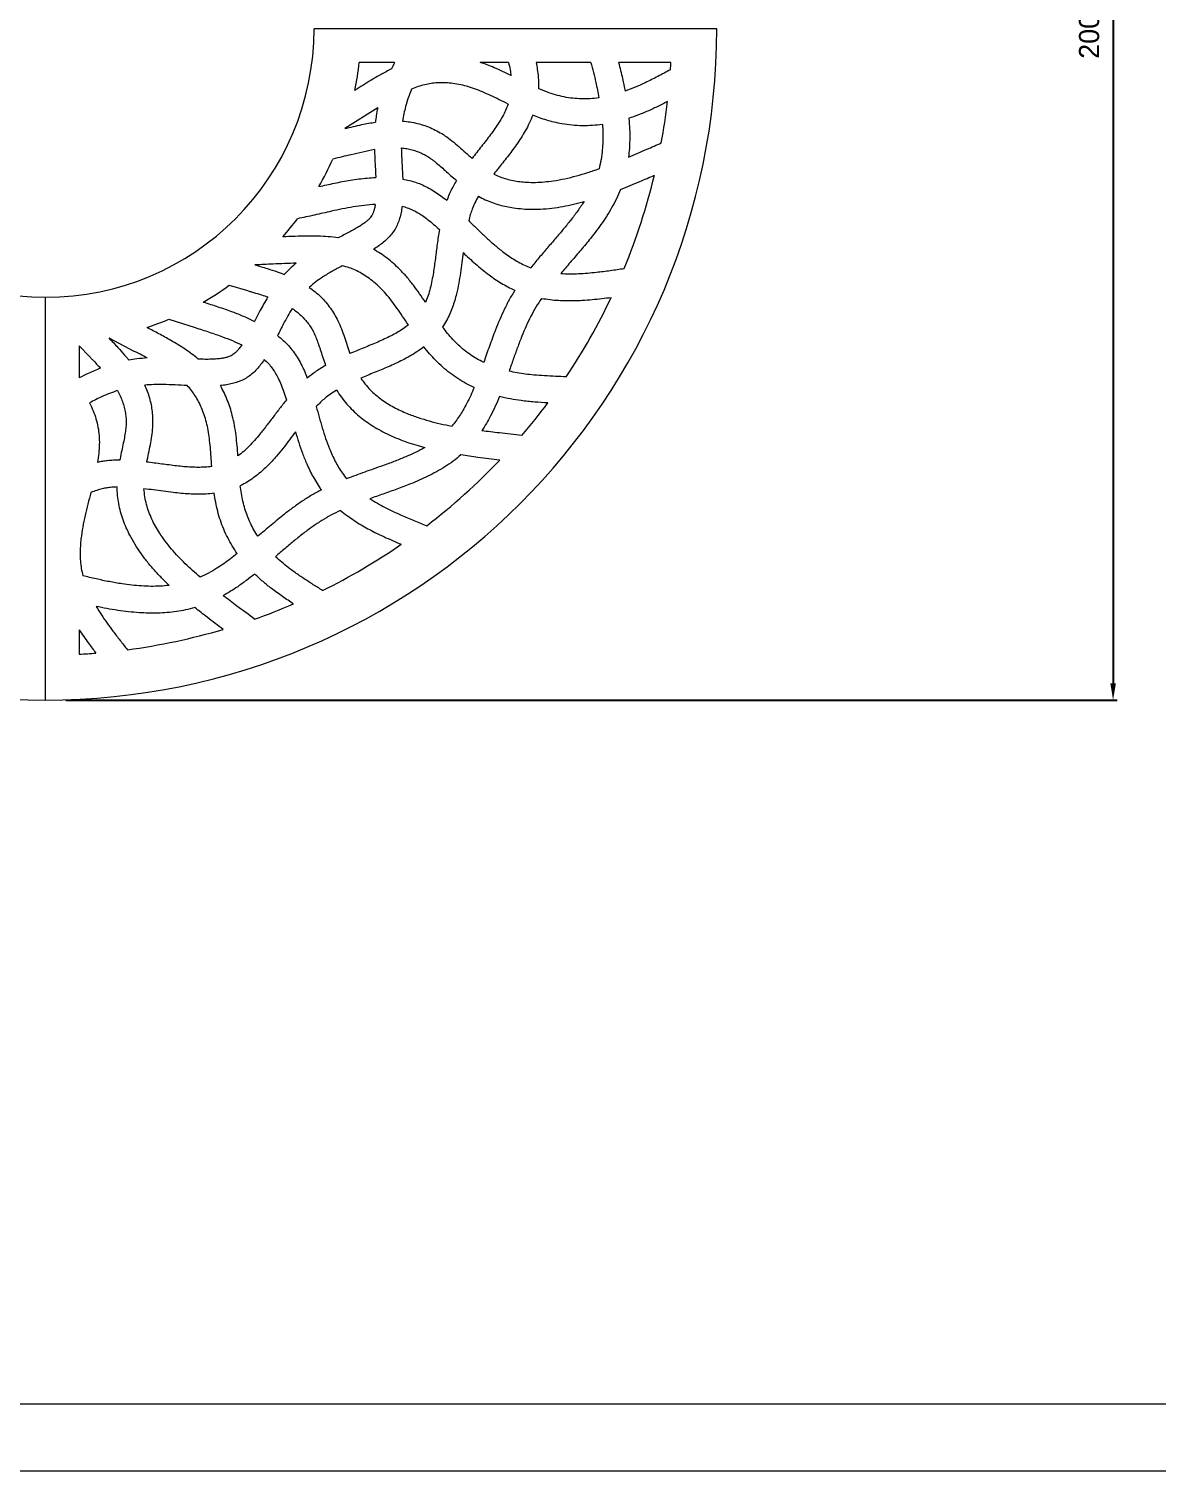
# Model space of a CAD drawing. Header units: millimetres. Extents: x -1806 to 4134, y -1942 to 2258.
# Drawn here: x 77 to 1759, y -1942 to 207 of the extents above; entities that cross this region are included whole.
import ezdxf

# ---------------------------------------------------------------- set-up
doc = ezdxf.new("R2010")
doc.units = ezdxf.units.MM
doc.header["$PDSIZE"] = -1
doc.layers.add('tabelka', color=155, linetype='Continuous')
doc.layers.add('WYMIAR', color=96, linetype='Continuous')
doc.dimstyles.new('1-1', dxfattribs={"dimtxt": 30, "dimasz": 25, "dimexe": 6.25, "dimexo": 30, "dimgap": 20.625, "dimtad": 1, "dimdec": 1, "dimtxsty": 'Standard', "dimcen": 0, "dimclrd": 2, "dimclre": 2, "dimclrt": 2, "dimadec": 0, "dimazin": 0, "dimtfac": 1, "dimtdec": 1, "dimtmove": 0, "dimatfit": 3, "dimfxl": 0, "dimarcsym": 0})

# ---------------------------------------------------------------- blocks, each defined once
blk = doc.blocks.new('*D4')
at = {"layer": 'Defpoints', "color": 0}
for p in [(102.4, 1206.7), (102.4, -793.3), (1693, -793.3)]:
    blk.add_point(p, dxfattribs=at)
at = {"layer": 'WYMIAR', "color": 2, "lineweight": -2}
for p, q in [((132.4, 1206.7), (1699.3, 1206.7)), ((1693, 1181.7), (1693, -768.3)), ((132.4, -793.3), (1699.3, -793.3))]:
    blk.add_line(p, q, dxfattribs=at)
at = {"layer": 'WYMIAR', "color": 2}
for points in [[(1688.9, 1181.7), (1697.2, 1181.7), (1693, 1206.7)], [(1688.9, -768.3), (1697.2, -768.3), (1693, -793.3)]]:
    blk.add_solid(points, dxfattribs=at)
at = {"layer": 'WYMIAR', "color": 2, "insert": (1657.4, 206.7), "char_height": 30, "attachment_point": 5, "rotation": 90}
blk.add_mtext('2000', dxfattribs=at)

msp = doc.modelspace()

# ---------------------------------------------------------------- linework, layer by layer
at = {"color": 7, "linetype": 'Continuous', "lineweight": 15}
for p, q in [((1102.44, 206.71), (502.44, 206.71)), ((622.52, 156.67), (569.77, 156.71)), ((792.14, 156.71), (750.07, 156.71)), ((914.91, 156.71), (833.21, 156.71)), ((1034.1, 156.71), (956.23, 156.71)), ((597.25, 89.11), (548.33, 58.09)), ((102.44, -793.29), (102.44, -193.29)), ((376.09, -175.41), (403.05, -183.33)), ((285.99, -225.97), (325.37, -238.46)), ((196.68, -253.75), (235.03, -273.82)), ((152.44, -265.31), (167.76, -281.38)), ((152.44, -265.31), (152.44, -313.39)), ((152.44, -688.63), (152.44, -724.95))]:
    msp.add_line(p, q, dxfattribs=at)
for radius, start, end in [(1000, 180, 270), (400, 180, 270), (1000, 270, 0), (400, 270, 0), (470, 348.75, 353.8933), (933, 356.25, 356.92801), (933, 349.50033, 353.32279), (470, 330, 335.60816), (933, 337.5, 346.48097), (470, 318.75, 322.98683), (470, 300, 305.60816), (933, 326.25, 334.60729), (470, 288.75, 292.98683), (933, 319.50033, 323.32279), (933, 307.5, 316.48097), (933, 296.25, 304.60729), (933, 289.50033, 293.32279), (933, 277.5, 286.48097), (933, 273.07199, 274.60729)]:
    msp.add_arc((102.44, 206.71), radius, start, end, dxfattribs=at)
for points, knots in [([(622.52, 156.67), (621.58, 154.87), (619.89, 151.64), (618.28, 148.38), (617.57, 146.93)], [0, 0, 0, 0, 0.5584791, 1, 1, 1, 1]), ([(796, 137.05), (791.81, 139.09), (783.43, 143.17), (771.58, 148.51), (760.48, 153.09), (753.54, 155.5), (750.07, 156.71)], [0, 0, 0, 0, 0.2795789, 0.5594771, 0.7795665, 1, 1, 1, 1]), ([(792.14, 156.71), (793.04, 153.03), (794.63, 146.53), (795.59, 139.91), (796, 137.05)], [0, 0, 0, 0, 0.5667805, 1, 1, 1, 1]), ([(833.21, 156.71), (833.89, 153.22), (835.26, 146.16), (836.42, 136.12), (836.96, 126.59), (836.8, 120.69), (836.72, 117.7)], [0, 0, 0, 0, 0.271376, 0.5489284, 0.7719548, 1, 1, 1, 1]), ([(914.91, 156.71), (916.2, 151.73), (918.77, 141.84), (922.98, 124.27), (925.46, 111.58), (926.97, 103.88)], [0, 0, 0, 0, 0.2844938, 0.5658071, 1, 1, 1, 1]), ([(956.23, 156.71), (958.21, 148.72), (961.74, 134.47), (964.59, 120.06), (965.84, 113.72)], [0, 0, 0, 0, 0.5601778, 1, 1, 1, 1]), ([(617.57, 146.93), (612.43, 144.26), (602.08, 138.88), (584.07, 128.14), (571.26, 120.01), (563.41, 115.01)], [0, 0, 0, 0, 0.2763145, 0.5561044, 1, 1, 1, 1]), ([(1033.44, 145.69), (1027.23, 142.37), (1014.82, 135.76), (997.38, 126.99), (981.1, 119.52), (970.91, 115.65), (965.84, 113.72)], [0, 0, 0, 0, 0.2823245, 0.5632713, 0.7824109, 1, 1, 1, 1]), ([(647.81, 116.83), (646.11, 112.58), (642.71, 104.08), (638.96, 91.83), (636.12, 80.25), (634.94, 73.03), (634.35, 69.4)], [0, 0, 0, 0, 0.2773573, 0.5559042, 0.776628, 1, 1, 1, 1]), ([(791.68, 94.58), (787.24, 96.78), (778.56, 101.07), (765.81, 107.25), (753.52, 112.77), (741.6, 117.47), (729.84, 121.22), (718.18, 124.01), (706.94, 125.79), (696.28, 126.6), (686.35, 126.51), (676.73, 125.52), (667.22, 123.54), (657.53, 120.68), (651.11, 118.14), (647.81, 116.83)], [0, 0, 0, 0, 0.09827703, 0.19200949, 0.28103747, 0.36536121, 0.4460912, 0.52557512, 0.60305811, 0.67160162, 0.73723844, 0.79983263, 0.86314202, 0.92962769, 1, 1, 1, 1]), ([(926.97, 103.88), (922.65, 103.39), (913.98, 102.39), (900.89, 102.22), (887.88, 103.06), (874.88, 105.1), (861.99, 108.34), (849.2, 112.57), (840.89, 115.99), (836.72, 117.7)], [0, 0, 0, 0, 0.1411528, 0.282698, 0.4237223, 0.563467, 0.7087501, 0.8540261, 1, 1, 1, 1]), ([(597.25, 89.11), (596.48, 85.17), (595.07, 78.08), (594.21, 70.91), (593.83, 67.72)], [0, 0, 0, 0, 0.5561014, 1, 1, 1, 1]), ([(791.68, 94.58), (790.46, 91.45), (788.01, 85.13), (783.27, 75.99), (777.89, 66.94), (771.89, 57.97), (763.28, 46.08), (751.74, 31.41), (742.47, 19.62), (737.78, 13.66)], [0, 0, 0, 0, 0.1030037, 0.2082175, 0.3159935, 0.4264007, 0.5392932, 0.7670377, 1, 1, 1, 1]), ([(1029.11, 98.22), (1024.05, 95.67), (1013.8, 90.49), (999.09, 83.8), (984.97, 78), (976.04, 74.94), (971.53, 73.4)], [0, 0, 0, 0, 0.2709458, 0.5488409, 0.772141, 1, 1, 1, 1]), ([(548.33, 58.09), (552.56, 59.12), (561.02, 61.19), (572.84, 63.88), (583.76, 66.11), (590.48, 67.18), (593.83, 67.72)], [0, 0, 0, 0, 0.2811027, 0.561565, 0.7811685, 1, 1, 1, 1]), ([(634.35, 69.4), (638.1, 68.99), (645.59, 68.16), (656.67, 65.81), (667.51, 62.64), (678, 58.55), (688.01, 53.55), (698.01, 47.28), (707.99, 39.8), (718.04, 31.29), (727.86, 22.44), (734.47, 16.58), (737.78, 13.66)], [0, 0, 0, 0, 0.09394822, 0.18813022, 0.28216769, 0.37575288, 0.46868339, 0.56105695, 0.67002931, 0.77959967, 0.88970569, 1, 1, 1, 1]), ([(828.17, 77.96), (826.53, 73.97), (823.28, 66.09), (817.35, 54.96), (810.99, 44.44), (804.28, 34.48), (795.24, 22.02), (783.8, 7.45), (774.76, -4.02), (770.34, -9.63)], [0, 0, 0, 0, 0.12289171, 0.24229728, 0.35874338, 0.47261528, 0.58418028, 0.79685384, 1, 1, 1, 1]), ([(932.13, 64.22), (927.15, 63.64), (917.17, 62.5), (902.04, 62.18), (886.84, 62.95), (872.83, 64.82), (860.22, 67.48), (849.11, 70.51), (838.45, 73.99), (831.57, 76.65), (828.17, 77.96)], [0, 0, 0, 0, 0.1416049, 0.2840552, 0.4273611, 0.5715381, 0.6830477, 0.7915292, 0.8971367, 1, 1, 1, 1]), ([(971.53, 73.4), (971.93, 68.03), (972.75, 57.28), (972.88, 42.24), (972.35, 28.33), (971.45, 19.86), (970.99, 15.62)], [0, 0, 0, 0, 0.2791474, 0.5586204, 0.7788584, 1, 1, 1, 1]), ([(932.13, 64.22), (932.38, 59.95), (932.86, 51.5), (932.8, 38.89), (932.01, 25.79), (930.33, 12.21), (928.14, 2.93), (927.05, -1.68)], [0, 0, 0, 0, 0.1930306, 0.3827103, 0.5693192, 0.7859242, 1, 1, 1, 1]), ([(592.49, 26.97), (580.88, 24.44), (560.15, 19.93), (539.55, 14.85), (530.49, 12.61)], [0, 0, 0, 0, 0.56, 1, 1, 1, 1]), ([(592.49, 26.97), (592.62, 22.88), (592.87, 14.83), (593.44, 3.8), (593.96, -6.03), (594.23, -11.91), (594.37, -14.79)], [0, 0, 0, 0, 0.2937803, 0.5777174, 0.7928948, 1, 1, 1, 1]), ([(632.45, 29.4), (632.58, 25.04), (632.83, 16.32), (633.66, 0.85), (634.18, -10.27), (634.49, -17.04)], [0, 0, 0, 0, 0.2813587, 0.5628487, 1, 1, 1, 1]), ([(632.45, 29.4), (635.18, 29.06), (640.63, 28.38), (648.59, 26.55), (656.23, 24.16), (663.39, 21.19), (670.22, 17.57), (676.82, 13.19), (683.58, 8.02), (690.61, 2.09), (698.11, -4.57), (706.14, -11.83), (711.8, -16.74), (714.73, -19.28)], [0, 0, 0, 0, 0.0845753, 0.1684736, 0.2505971, 0.3299612, 0.4062117, 0.4876234, 0.5730605, 0.6672406, 0.7699988, 0.8810118, 1, 1, 1, 1]), ([(970.99, 15.62), (980.13, 19.51), (996.44, 26.45), (1012.68, 33.56), (1019.82, 36.69)], [0, 0, 0, 0, 0.5602126, 1, 1, 1, 1]), ([(509.47, -28.29), (517.3, -26.57), (532.96, -23.12), (552.85, -19.31), (569.11, -16.91), (581.7, -15.49), (590.14, -15.02), (594.37, -14.79)], [0, 0, 0, 0, 0.2794296, 0.5588544, 0.7054082, 0.8523434, 1, 1, 1, 1]), ([(634.49, -17.04), (637.9, -17.7), (644.67, -19.01), (654.58, -21.96), (664.14, -25.75), (673.5, -30.43), (682.65, -35.91), (691.63, -42.1), (697.35, -46.63), (700.23, -48.91)], [0, 0, 0, 0, 0.14052321, 0.27998986, 0.41874299, 0.55757645, 0.70382445, 0.85127702, 1, 1, 1, 1]), ([(714.73, -19.28), (713.17, -21.94), (710.05, -27.27), (704.99, -37.06), (702.03, -44.42), (700.23, -48.91)], [0, 0, 0, 0, 0.2805687, 0.5604806, 1, 1, 1, 1]), ([(770.34, -9.63), (773.38, -11.05), (779.47, -13.91), (789.11, -17.04), (798.98, -19.4), (809.03, -20.99), (820.19, -21.98), (832.42, -22.18), (845.64, -21.43), (860.26, -19.66), (876.21, -16.69), (893.39, -12.47), (910.36, -7.48), (921.49, -3.61), (927.05, -1.68)], [0, 0, 0, 0, 0.0624773, 0.1252056, 0.188218, 0.2513938, 0.3144884, 0.3967421, 0.4788237, 0.5609039, 0.6708526, 0.7806378, 0.8903029, 1, 1, 1, 1]), ([(959.03, -32.42), (963.86, -30.51), (973.45, -26.71), (990.3, -19.69), (1002.29, -14.53), (1009.59, -11.4)], [0, 0, 0, 0, 0.2846054, 0.5649505, 1, 1, 1, 1]), ([(747.35, -42.69), (745.57, -45.9), (742.09, -52.17), (738.15, -61.4), (735.11, -70.24), (733.59, -75.89), (732.81, -78.78)], [0, 0, 0, 0, 0.282054, 0.5504589, 0.76963, 1, 1, 1, 1]), ([(747.35, -42.69), (750.75, -44.48), (757.48, -48.04), (768.01, -52.24), (778.6, -55.63), (789.18, -58.2), (800.73, -60.26), (813.21, -61.62), (826.57, -62.18), (841.08, -61.88), (856.67, -60.54), (873.18, -58.03), (889.17, -54.76), (899.57, -52.05), (904.71, -50.71)], [0, 0, 0, 0, 0.0711881, 0.1413967, 0.2100913, 0.2773883, 0.3433659, 0.4278407, 0.5103648, 0.5912671, 0.6972181, 0.8005516, 0.9012906, 1, 1, 1, 1]), ([(959.03, -32.42), (957.05, -37.16), (953.13, -46.54), (946.01, -59.92), (938.3, -72.67), (930.04, -84.84), (921.41, -96.53), (910.84, -109.93), (898.31, -124.9), (884.01, -141.43), (874.67, -152.43), (870.05, -157.87)], [0, 0, 0, 0, 0.0995724, 0.197367, 0.2936738, 0.3887288, 0.4827107, 0.5757169, 0.7199318, 0.8615395, 1, 1, 1, 1]), ([(593.57, -54.87), (588.07, -55.3), (577.09, -56.16), (560.76, -58.59), (544.53, -61.58), (525.3, -65.66), (503.11, -70.85), (486.19, -74.44), (477.74, -76.23)], [0, 0, 0, 0, 0.1402052, 0.2800987, 0.4199954, 0.560002, 0.7801235, 1, 1, 1, 1]), ([(593.57, -54.87), (593.24, -56.84), (592.66, -60.46), (591.34, -65.28), (589.88, -69.06), (588.2, -72.15), (586, -75.03), (582.95, -78.15), (578.96, -81.51), (574.06, -85.04), (568.37, -88.67), (561.84, -92.46), (554.58, -96.38), (546.68, -100.45), (541.22, -103.21), (538.4, -104.63)], [0, 0, 0, 0, 0.0768261, 0.1405319, 0.1916093, 0.2322619, 0.2750554, 0.3302526, 0.3994565, 0.4751635, 0.5619474, 0.6588478, 0.7648308, 0.8788477, 1, 1, 1, 1]), ([(633.55, -57.64), (633.11, -60.74), (632.25, -66.82), (630.07, -75.64), (627.12, -83.97), (623.24, -91.75), (618.34, -98.84), (612.53, -105.29), (605.96, -111.19), (598.71, -116.7), (593.52, -120.03), (590.88, -121.72)], [0, 0, 0, 0, 0.1166689, 0.2294395, 0.3389296, 0.4463014, 0.5533318, 0.660043, 0.7696577, 0.8828964, 1, 1, 1, 1]), ([(633.55, -57.64), (636.17, -58.33), (641.33, -59.68), (648.88, -62.77), (656.36, -66.7), (664.17, -71.66), (672.29, -77.67), (680.73, -84.64), (686.29, -89.71), (689.15, -92.31)], [0, 0, 0, 0, 0.1227677, 0.2411782, 0.3679352, 0.5048599, 0.6594724, 0.8248986, 1, 1, 1, 1]), ([(904.71, -50.71), (901.6, -55.37), (895.3, -64.81), (884.81, -78.44), (873.73, -92.01), (861.98, -105.78), (849.83, -119.87), (837.44, -134.36), (829.44, -144.3), (825.44, -149.28)], [0, 0, 0, 0, 0.1329593, 0.268816, 0.4073709, 0.5482243, 0.6976885, 0.8484772, 1, 1, 1, 1]), ([(732.81, -78.78), (736.74, -82.66), (744.57, -90.37), (756.37, -101.81), (768.43, -112.85), (779.43, -122.04), (789.28, -129.46), (797.82, -135.31), (806.69, -140.65), (815.85, -145.45), (822.25, -148), (825.44, -149.28)], [0, 0, 0, 0, 0.1411952, 0.2811008, 0.4202713, 0.5594611, 0.6474193, 0.7357224, 0.8240281, 0.9121271, 1, 1, 1, 1]), ([(538.4, -104.63), (533.41, -104), (523.37, -102.76), (508.1, -102.05), (491.72, -101.93), (474.27, -102.39), (461.97, -102.92), (455.81, -103.19)], [0, 0, 0, 0, 0.1822667, 0.366892, 0.553751, 0.7762084, 1, 1, 1, 1]), ([(689.15, -92.31), (688.02, -99.54), (685.79, -113.91), (683.22, -135.34), (680.75, -153.45), (678.18, -168.17), (675.64, -179.57), (672.6, -190.49), (669.86, -197.39), (668.51, -200.79)], [0, 0, 0, 0, 0.1982148, 0.3940839, 0.5846599, 0.6933812, 0.7989244, 0.9010964, 1, 1, 1, 1]), ([(668.51, -200.79), (665.59, -196.46), (659.74, -187.8), (650.53, -175.1), (640.69, -162.84), (630.73, -152.12), (620.89, -142.88), (611.36, -135.05), (601.41, -127.88), (594.38, -123.77), (590.88, -121.72)], [0, 0, 0, 0, 0.1399455, 0.2800599, 0.4203459, 0.5610801, 0.6717054, 0.7819283, 0.891432, 1, 1, 1, 1]), ([(724.59, -126.68), (723.96, -131.64), (722.7, -141.67), (720.65, -156.89), (718.13, -172.41), (715.24, -186.15), (712.03, -198.04), (708.75, -208.06), (704.74, -218.08), (699.92, -228.07), (695.94, -234.41), (693.92, -237.62)], [0, 0, 0, 0, 0.1289636, 0.2612158, 0.3964364, 0.534738, 0.6235865, 0.7141849, 0.8068966, 0.9020771, 1, 1, 1, 1]), ([(724.59, -126.68), (727.55, -129.49), (733.53, -135.17), (742.87, -143.56), (752.73, -151.87), (762.44, -159.4), (771.97, -166.15), (781.27, -172.11), (791.13, -177.78), (798.07, -181.06), (801.59, -182.72)], [0, 0, 0, 0, 0.1277976, 0.2588434, 0.3934058, 0.5317779, 0.6439434, 0.7593746, 0.8780359, 1, 1, 1, 1]), ([(475.84, -142.41), (464.35, -142.87), (443.83, -143.7), (423.31, -144.56), (414.28, -144.94)], [0, 0, 0, 0, 0.5599999, 1, 1, 1, 1]), ([(414.28, -144.94), (420.51, -146.75), (431.62, -149.97), (442.58, -153.63), (447.4, -155.24)], [0, 0, 0, 0, 0.5609758, 1, 1, 1, 1]), ([(475.84, -142.41), (472.38, -145.34), (466.15, -150.61), (460.54, -156.53), (458.05, -159.17)], [0, 0, 0, 0, 0.5552572, 1, 1, 1, 1]), ([(544.46, -146.42), (539.54, -149.01), (529.72, -154.16), (516.51, -162.12), (504.84, -170.17), (498.33, -175.81), (495.09, -178.62)], [0, 0, 0, 0, 0.28184322, 0.56305028, 0.7823286, 1, 1, 1, 1]), ([(642.9, -234.45), (640.05, -230.17), (634.48, -221.82), (626.22, -209.68), (618.01, -198.44), (609.66, -188.16), (600.91, -178.87), (591.89, -170.67), (582.7, -163.58), (573.5, -157.65), (564.17, -152.82), (554.52, -149.02), (547.86, -147.3), (544.46, -146.42)], [0, 0, 0, 0, 0.1137516, 0.2219897, 0.3245267, 0.4214125, 0.5147315, 0.6064723, 0.6904839, 0.7712167, 0.8480553, 0.9224577, 1, 1, 1, 1]), ([(870.05, -157.87), (874.48, -158.04), (883.33, -158.39), (896.62, -158.01), (909.87, -157.14), (925.6, -155.59), (943.78, -153.29), (957.54, -151.32), (964.42, -150.34)], [0, 0, 0, 0, 0.1402842, 0.2803042, 0.4202867, 0.5602827, 0.7801749, 1, 1, 1, 1]), ([(447.4, -155.24), (449.4, -155.94), (452.97, -157.2), (456.49, -158.57), (458.05, -159.17)], [0, 0, 0, 0, 0.560477, 1, 1, 1, 1]), ([(403.05, -183.33), (404.73, -183.82), (407.71, -184.69), (410.68, -185.57), (411.98, -185.96)], [0, 0, 0, 0, 0.5640203, 1, 1, 1, 1]), ([(411.98, -185.96), (416.09, -187.18), (423.28, -189.33), (430.39, -191.71), (433.43, -192.73)], [0, 0, 0, 0, 0.5718537, 1, 1, 1, 1]), ([(433.43, -192.73), (431.38, -196.23), (427.34, -203.1), (422.2, -212.75), (417.75, -221.37), (415.14, -226.55), (413.85, -229.09)], [0, 0, 0, 0, 0.2948743, 0.5786843, 0.7933524, 1, 1, 1, 1]), ([(495.09, -178.62), (498.15, -180.76), (504.24, -185.03), (512.52, -192.5), (520.08, -200.62), (526.85, -209.36), (532.86, -218.63), (538.41, -228.93), (543.3, -240.26), (547.7, -252.5), (551.7, -264.87), (554.44, -273.09), (555.81, -277.2)], [0, 0, 0, 0, 0.0944906, 0.1882968, 0.2817317, 0.3749858, 0.4681426, 0.5611944, 0.6707409, 0.7804883, 0.8903706, 1, 1, 1, 1]), ([(801.59, -182.72), (798.76, -187.39), (793.1, -196.74), (785.69, -211.41), (778.91, -226.42), (771.54, -244.6), (763.73, -265.91), (758.03, -282.12), (755.19, -290.19)], [0, 0, 0, 0, 0.1395703, 0.2795083, 0.4198857, 0.5605402, 0.7812744, 1, 1, 1, 1]), ([(841.5, -194.81), (845.71, -195.47), (854.02, -196.78), (866.43, -197.81), (878.56, -198.28), (890.43, -198.23), (903.2, -197.72), (916.81, -196.69), (931.2, -195.18), (940.64, -193.98), (945.3, -193.38)], [0, 0, 0, 0, 0.1226851, 0.2419986, 0.3582537, 0.4720713, 0.5835443, 0.7260642, 0.8646818, 1, 1, 1, 1]), ([(337.44, -200.32), (344.7, -202.62), (359.23, -207.22), (379.29, -214.15), (397.58, -221.31), (408.42, -226.5), (413.85, -229.09)], [0, 0, 0, 0, 0.279569, 0.5591214, 0.7790723, 1, 1, 1, 1]), ([(469.88, -209.83), (467.65, -213.52), (463.18, -220.9), (455.94, -234.46), (450.97, -244.32), (447.94, -250.34)], [0, 0, 0, 0, 0.2806418, 0.5617532, 1, 1, 1, 1]), ([(469.88, -209.83), (472.17, -211.44), (476.75, -214.68), (483.06, -220.17), (488.82, -226.05), (493.89, -232.22), (498.29, -238.73), (502.02, -245.72), (505.39, -253.41), (508.59, -261.94), (511.79, -271.39), (515.11, -281.69), (517.52, -288.79), (518.76, -292.47)], [0, 0, 0, 0, 0.0855035, 0.1708106, 0.2547165, 0.3361336, 0.4141661, 0.493708, 0.5773247, 0.6699226, 0.7714489, 0.8815814, 1, 1, 1, 1]), ([(841.5, -194.81), (838.6, -199.18), (832.84, -207.86), (825.21, -221.66), (818.3, -236.14), (811.75, -251.7), (805.44, -268.24), (799.22, -285.62), (795.07, -297.38), (792.98, -303.32)], [0, 0, 0, 0, 0.1320228, 0.2618231, 0.3961936, 0.5355784, 0.6864372, 0.8415027, 1, 1, 1, 1]), ([(642.9, -234.45), (640.28, -236.44), (634.97, -240.47), (626.3, -245.79), (617.12, -250.78), (607.46, -255.46), (594.05, -261.45), (576.72, -268.5), (562.84, -274.28), (555.81, -277.2)], [0, 0, 0, 0, 0.10126633, 0.20550077, 0.3128658, 0.42327934, 0.5364804, 0.76540984, 1, 1, 1, 1]), ([(196.68, -253.75), (201.17, -258.43), (209.17, -266.77), (216.84, -275.43), (220.21, -279.23)], [0, 0, 0, 0, 0.5609753, 1, 1, 1, 1]), ([(329.89, -285.45), (326.73, -282.87), (320.38, -277.67), (310.26, -270.55), (299.76, -263.78), (286.81, -256.11), (271.37, -247.65), (259.48, -241.46), (253.52, -238.35)], [0, 0, 0, 0, 0.1361328, 0.2736237, 0.4125733, 0.5529052, 0.7756634, 1, 1, 1, 1]), ([(325.37, -238.46), (332.33, -240.66), (345.94, -244.97), (364.43, -251.33), (380.61, -257.6), (389.99, -262.02), (394.6, -264.19)], [0, 0, 0, 0, 0.2962508, 0.5794168, 0.7931127, 1, 1, 1, 1]), ([(447.94, -250.34), (450.79, -252.67), (456.46, -257.32), (464.22, -265.08), (471.22, -273.46), (477.48, -282.61), (483.06, -292.43), (488.08, -302.85), (490.93, -310.03), (492.37, -313.64)], [0, 0, 0, 0, 0.1408735, 0.2805961, 0.4194043, 0.5580844, 0.7041095, 0.8513814, 1, 1, 1, 1]), ([(755.19, -290.19), (751.76, -288.44), (744.91, -284.93), (735.16, -278.76), (725.93, -271.96), (717.21, -264.35), (709, -256.01), (701.18, -247.05), (696.35, -240.77), (693.92, -237.62)], [0, 0, 0, 0, 0.1416933, 0.2831483, 0.4237112, 0.5630245, 0.7083431, 0.8538394, 1, 1, 1, 1]), ([(220.21, -279.23), (221.42, -280.63), (223.56, -283.14), (225.65, -285.7), (226.56, -286.83)], [0, 0, 0, 0, 0.5604194, 1, 1, 1, 1]), ([(253.76, -283.67), (250.31, -281.84), (244.08, -278.53), (237.82, -275.28), (235.03, -273.82)], [0, 0, 0, 0, 0.5539663, 1, 1, 1, 1]), ([(394.6, -264.19), (393.38, -265.95), (391.14, -269.2), (387.69, -273.36), (384.6, -276.47), (381.79, -278.71), (378.86, -280.41), (375.36, -281.87), (370.7, -283.24), (364.74, -284.4), (357.45, -285.23), (349.08, -285.66), (339.77, -285.74), (333.27, -285.55), (329.89, -285.45)], [0, 0, 0, 0, 0.0887729, 0.16328552, 0.22336114, 0.27028187, 0.31190224, 0.3630975, 0.42695996, 0.51278184, 0.6144515, 0.73065368, 0.85973276, 1, 1, 1, 1]), ([(666.12, -267.08), (662.7, -269.61), (655.94, -274.6), (645.26, -281.05), (634.52, -286.82), (623.74, -292.01), (609.66, -298.28), (592.39, -305.32), (578.79, -310.96), (572.13, -313.72)], [0, 0, 0, 0, 0.1212457, 0.2393988, 0.3550561, 0.4686351, 0.5803541, 0.7944123, 1, 1, 1, 1]), ([(740.98, -327.72), (736.83, -325.7), (728.51, -321.63), (716.56, -314.44), (705.08, -306.44), (694.15, -297.5), (683.99, -287.79), (674.61, -277.62), (668.92, -270.56), (666.12, -267.08)], [0, 0, 0, 0, 0.1423469, 0.2854726, 0.4294097, 0.5735703, 0.7204154, 0.8624648, 1, 1, 1, 1]), ([(184.15, -298.84), (181.08, -300.06), (174.97, -302.5), (164.36, -307.28), (156.95, -311.08), (152.44, -313.39)], [0, 0, 0, 0, 0.2841702, 0.5650133, 1, 1, 1, 1]), ([(167.76, -281.38), (168.96, -282.64), (171.11, -284.89), (173.25, -287.14), (174.18, -288.12)], [0, 0, 0, 0, 0.5640188, 1, 1, 1, 1]), ([(174.18, -288.12), (176.08, -290.13), (179.44, -293.68), (182.73, -297.28), (184.15, -298.84)], [0, 0, 0, 0, 0.5673217, 1, 1, 1, 1]), ([(253.76, -283.67), (248.65, -284.03), (239.54, -284.68), (230.53, -286.17), (226.56, -286.83)], [0, 0, 0, 0, 0.55995974, 1, 1, 1, 1]), ([(428.18, -285.92), (426.43, -288.48), (422.98, -293.5), (417.23, -300.43), (411.03, -306.62), (404.27, -311.94), (396.93, -316.23), (389.06, -319.54), (380.74, -322.01), (371.98, -323.8), (365.97, -324.48), (362.92, -324.82)], [0, 0, 0, 0, 0.11728462, 0.23068521, 0.34069793, 0.44838456, 0.55546197, 0.66192242, 0.7710259, 0.88359339, 1, 1, 1, 1]), ([(428.18, -285.92), (430.32, -287.92), (434.47, -291.78), (439.91, -298.43), (444.75, -305.8), (449.29, -314.3), (453.56, -323.96), (457.58, -334.73), (459.97, -342.27), (461.2, -346.16)], [0, 0, 0, 0, 0.1258549, 0.2441293, 0.3692933, 0.5050117, 0.658974, 0.8243861, 1, 1, 1, 1]), ([(519.58, -294.79), (516.91, -296.37), (511.57, -299.51), (502.35, -305.62), (496.15, -310.6), (492.37, -313.64)], [0, 0, 0, 0, 0.2808255, 0.5608421, 1, 1, 1, 1]), ([(518.76, -292.47), (518.91, -292.9), (519.18, -293.68), (519.46, -294.45), (519.58, -294.79)], [0, 0, 0, 0, 0.558351, 1, 1, 1, 1]), ([(572.13, -313.72), (574.3, -316.78), (578.59, -322.86), (586.06, -331.1), (594.1, -338.62), (602.72, -345.41), (611.81, -351.55), (621.31, -357.06), (631.15, -362.01), (643.18, -367.28), (657.47, -372.55), (674.02, -377.56), (690.76, -381.78), (702.03, -384.05), (707.67, -385.19)], [0, 0, 0, 0, 0.0714448, 0.1418073, 0.2115886, 0.2811628, 0.3507787, 0.4205707, 0.4905709, 0.5607229, 0.6709194, 0.7807042, 0.8903197, 1, 1, 1, 1]), ([(878.2, -311.64), (872.81, -311.46), (862.05, -311.09), (845.94, -310.32), (831.08, -309.23), (817.48, -307.73), (805.13, -305.92), (797.02, -304.19), (792.98, -303.32)], [0, 0, 0, 0, 0.1886612, 0.3767666, 0.5638602, 0.7099778, 0.8553071, 1, 1, 1, 1]), ([(209.5, -332.28), (205.5, -333.65), (197.5, -336.39), (186.67, -341.05), (176.85, -345.73), (170.98, -348.86), (168.04, -350.42)], [0, 0, 0, 0, 0.280014, 0.5596065, 0.7795425, 1, 1, 1, 1]), ([(209.5, -332.28), (210.91, -334.92), (213.74, -340.21), (217.08, -348.55), (219.7, -357.03), (221.49, -365.52), (222.44, -373.89), (222.46, -382.25), (221.66, -390.95), (220.2, -400.35), (218.18, -410.66), (215.77, -421.88), (214.21, -429.69), (213.4, -433.75)], [0, 0, 0, 0, 0.08590666, 0.17193936, 0.2572261, 0.34044326, 0.42043823, 0.49852135, 0.57988263, 0.67080408, 0.77136253, 0.88121925, 1, 1, 1, 1]), ([(313.37, -324.76), (307.43, -324.44), (295.54, -323.81), (279.01, -323.2), (263.86, -323.14), (254.69, -323.73), (250.14, -324.02)], [0, 0, 0, 0, 0.2819395, 0.5643429, 0.7839954, 1, 1, 1, 1]), ([(253.19, -438.68), (254.07, -434.4), (255.82, -425.84), (258.56, -413.02), (260.86, -400.11), (262.32, -387.08), (262.51, -374.89), (261.72, -363.67), (260.17, -353.45), (257.75, -343.39), (254.51, -333.49), (251.6, -327.19), (250.14, -324.02)], [0, 0, 0, 0, 0.1116408, 0.2235289, 0.33527, 0.4468181, 0.5585031, 0.6463647, 0.7343172, 0.8224452, 0.9109177, 1, 1, 1, 1]), ([(349.89, -445.31), (349.58, -440.46), (348.97, -430.98), (347.96, -417.12), (346.6, -403.96), (344.75, -391.51), (342.18, -379.65), (338.9, -368.54), (334.99, -358.17), (330.53, -348.65), (325.48, -339.92), (319.85, -331.89), (315.53, -327.14), (313.37, -324.76)], [0, 0, 0, 0, 0.113136, 0.221108, 0.3237401, 0.4210375, 0.5142259, 0.6060088, 0.6905267, 0.7722573, 0.8505594, 0.9251174, 1, 1, 1, 1]), ([(388.95, -429.64), (388.6, -424.57), (387.89, -414.42), (386.34, -399.23), (384.09, -384.1), (381.05, -370.19), (377.39, -357.57), (373.32, -346.26), (368.59, -335.27), (364.8, -328.3), (362.92, -324.82)], [0, 0, 0, 0, 0.1398637, 0.2798992, 0.4200873, 0.5607006, 0.6713033, 0.7815847, 0.8912266, 1, 1, 1, 1]), ([(536.1, -331.47), (532.98, -333.43), (526.87, -337.24), (518.92, -343.43), (511.92, -349.7), (507.81, -353.9), (505.7, -356.05)], [0, 0, 0, 0, 0.281441, 0.5503757, 0.7699669, 1, 1, 1, 1]), ([(536.1, -331.47), (538.38, -335.1), (542.95, -342.35), (551.08, -352.37), (559.97, -361.72), (569.59, -370.34), (579.81, -378.24), (590.52, -385.42), (602.02, -392.13), (614.27, -398.32), (627.24, -403.97), (640.48, -408.93), (653.91, -413.33), (662.99, -415.84), (667.53, -417.09)], [0, 0, 0, 0, 0.0798326, 0.1598098, 0.2399928, 0.3202993, 0.4005348, 0.4806127, 0.5606283, 0.6486112, 0.7365154, 0.8243389, 0.9121624, 1, 1, 1, 1]), ([(740.98, -327.72), (739.28, -331.69), (735.91, -339.56), (730.34, -350.99), (724.75, -361.17), (719.16, -370.1), (713.7, -377.91), (709.67, -382.77), (707.67, -385.19)], [0, 0, 0, 0, 0.1942908, 0.3848762, 0.571761, 0.7161878, 0.8587876, 1, 1, 1, 1]), ([(778.76, -341.03), (776.7, -345.91), (772.55, -355.71), (766.01, -369.11), (759.34, -381.34), (754.73, -388.56), (752.41, -392.19)], [0, 0, 0, 0, 0.2754297, 0.5540302, 0.7756031, 1, 1, 1, 1]), ([(850.72, -350.58), (844.2, -350.21), (830.96, -349.45), (812.38, -347.47), (794.87, -344.78), (784.17, -342.29), (778.76, -341.03)], [0, 0, 0, 0, 0.2695632, 0.5470607, 0.7708325, 1, 1, 1, 1]), ([(168.04, -350.42), (169.85, -354.33), (173.47, -362.11), (177.67, -374.22), (180.72, -386.57), (182.36, -399.35), (182.66, -412.44), (181.85, -425.82), (180.56, -434.69), (179.91, -439.15)], [0, 0, 0, 0, 0.1416636, 0.2821292, 0.4212862, 0.5596582, 0.7050413, 0.8517402, 1, 1, 1, 1]), ([(461.2, -346.16), (457.77, -350.45), (450.92, -359.01), (441.1, -372.07), (431.41, -384.9), (422.39, -396.42), (413.91, -406.47), (405.96, -415.02), (397.77, -422.88), (391.86, -427.41), (388.95, -429.64)], [0, 0, 0, 0, 0.1490028, 0.2968794, 0.4424567, 0.5845563, 0.6931034, 0.7985447, 0.9007725, 1, 1, 1, 1]), ([(505.7, -356.05), (507.17, -361.39), (510.1, -372.01), (514.63, -387.85), (519.58, -403.49), (524.55, -416.97), (529.41, -428.35), (533.92, -437.7), (538.97, -446.77), (544.57, -455.51), (548.87, -460.91), (551.01, -463.6)], [0, 0, 0, 0, 0.1411689, 0.2810564, 0.4202236, 0.5594372, 0.6474248, 0.7357415, 0.8240437, 0.9121322, 1, 1, 1, 1]), ([(474.77, -393.85), (471.78, -397.82), (465.72, -405.86), (456.38, -417.96), (446.46, -430.07), (437.05, -440.45), (428.28, -449.06), (420.37, -456.04), (411.81, -462.62), (402.57, -468.76), (395.9, -472.19), (392.53, -473.92)], [0, 0, 0, 0, 0.128564, 0.2604353, 0.3953831, 0.5336487, 0.6225563, 0.7133417, 0.8063299, 0.9017942, 1, 1, 1, 1]), ([(474.77, -393.85), (476.32, -399.05), (479.48, -409.63), (484.98, -425.57), (490.56, -439.49), (496.02, -451.33), (501.08, -461.07), (506.76, -470.83), (511.11, -477.09), (513.32, -480.26)], [0, 0, 0, 0, 0.17117253, 0.34825036, 0.53189265, 0.64407336, 0.75948777, 0.87810587, 1, 1, 1, 1]), ([(811.9, -399.22), (800.79, -397.98), (780.94, -395.76), (761.12, -393.28), (752.41, -392.19)], [0, 0, 0, 0, 0.5599958, 1, 1, 1, 1]), ([(667.53, -417.09), (662.67, -419.7), (652.82, -424.97), (637.28, -431.79), (621.15, -438.18), (601.29, -445.44), (577.75, -453.58), (559.96, -460.25), (551.01, -463.6)], [0, 0, 0, 0, 0.1316765, 0.2667688, 0.4050699, 0.5461155, 0.771779, 1, 1, 1, 1]), ([(721.24, -428.14), (717.37, -431.35), (709.71, -437.71), (697.42, -445.98), (684.87, -453.38), (672.09, -459.96), (659.18, -465.9), (643.77, -472.34), (625.88, -479.11), (605.66, -486.26), (592.32, -491), (585.71, -493.34)], [0, 0, 0, 0, 0.09952231, 0.19719577, 0.29332688, 0.38820672, 0.48204015, 0.57496957, 0.71922826, 0.86110517, 1, 1, 1, 1]), ([(779, -435.75), (768.2, -434.5), (748.9, -432.27), (729.69, -429.4), (721.24, -428.14)], [0, 0, 0, 0, 0.5600186, 1, 1, 1, 1]), ([(213.01, -435.8), (209.85, -435.85), (203.58, -435.93), (194.9, -436.64), (187.01, -437.69), (182.27, -438.66), (179.91, -439.15)], [0, 0, 0, 0, 0.284151, 0.5648367, 0.7831725, 1, 1, 1, 1]), ([(213.4, -433.75), (213.33, -434.13), (213.2, -434.82), (213.07, -435.5), (213.01, -435.8)], [0, 0, 0, 0, 0.5585875, 1, 1, 1, 1]), ([(349.89, -445.31), (346.6, -445.69), (339.93, -446.49), (329.69, -446.71), (319.18, -446.42), (308.42, -445.64), (293.82, -444.12), (275.41, -441.59), (260.63, -439.65), (253.19, -438.68)], [0, 0, 0, 0, 0.1021864, 0.2073704, 0.3155837, 0.4266289, 0.5401419, 0.7683884, 1, 1, 1, 1]), ([(169.84, -484.06), (168.35, -489.79), (165.38, -501.2), (161.16, -518.33), (157.58, -535.54), (155.26, -550.79), (154.07, -564.02), (153.7, -575.15), (154.13, -586.25), (155.4, -597.29), (157.11, -604.48), (157.96, -608.07)], [0, 0, 0, 0, 0.1410043, 0.2807343, 0.4198762, 0.5594062, 0.6476823, 0.7360418, 0.8242054, 0.9121202, 1, 1, 1, 1]), ([(208.9, -475.86), (206.29, -475.97), (201.25, -476.19), (193.89, -477.09), (186.35, -478.61), (178.31, -480.87), (172.71, -482.97), (169.84, -484.06)], [0, 0, 0, 0, 0.1956426, 0.3768883, 0.5534034, 0.7704905, 1, 1, 1, 1]), ([(286.55, -622.52), (282.76, -618.82), (275.18, -611.43), (264.35, -599.81), (254.05, -587.7), (244.45, -575.03), (235.66, -561.77), (228.38, -548.89), (222.5, -536.55), (217.87, -524.89), (214.08, -512.93), (211.24, -500.72), (209.34, -488.34), (209.05, -480.02), (208.9, -475.86)], [0, 0, 0, 0, 0.09318297, 0.18635556, 0.2795035, 0.37271517, 0.46603041, 0.55938725, 0.63281822, 0.7063975, 0.78001333, 0.85350524, 0.92681349, 1, 1, 1, 1]), ([(353.67, -485.16), (349.43, -485.62), (341.06, -486.52), (328.56, -486.72), (316.34, -486.34), (304.37, -485.44), (291.47, -484.08), (277.71, -482.32), (263.2, -480.29), (253.66, -479.06), (248.97, -478.46)], [0, 0, 0, 0, 0.1214063, 0.2399051, 0.3559878, 0.4699988, 0.5820719, 0.7257525, 0.8653784, 1, 1, 1, 1]), ([(332.67, -610.25), (328.92, -606.99), (321.42, -600.45), (310.54, -590.23), (300.06, -579.59), (290.06, -568.45), (280.66, -556.77), (272.65, -545.38), (266.03, -534.4), (260.69, -523.97), (256.18, -513.15), (252.64, -501.95), (250.05, -490.36), (249.34, -482.45), (248.97, -478.46)], [0, 0, 0, 0, 0.093082, 0.1860897, 0.2791386, 0.3724222, 0.4659808, 0.559431, 0.6326203, 0.7055887, 0.778463, 0.8515113, 0.9251604, 1, 1, 1, 1]), ([(388.03, -575.12), (385.45, -571.29), (380.29, -563.6), (373.56, -551.39), (367.64, -538.71), (362.67, -525.5), (358.75, -512.02), (355.74, -498.52), (354.35, -489.57), (353.67, -485.16)], [0, 0, 0, 0, 0.1424069, 0.2855928, 0.4295919, 0.5737515, 0.7205305, 0.8625204, 1, 1, 1, 1]), ([(418.86, -549.36), (416.8, -546.14), (412.69, -539.73), (407.43, -529.6), (402.92, -519.19), (399.24, -508.35), (396.34, -497.14), (394.09, -485.6), (393.05, -477.82), (392.53, -473.92)], [0, 0, 0, 0, 0.14171437, 0.28315447, 0.42368504, 0.56298057, 0.70831085, 0.85382586, 1, 1, 1, 1]), ([(513.32, -480.26), (508.45, -482.85), (498.74, -488.01), (484.81, -496.85), (471.32, -506.3), (455.75, -518.2), (438.31, -532.6), (425.32, -543.79), (418.86, -549.36)], [0, 0, 0, 0, 0.1407064, 0.2811506, 0.4215416, 0.5618822, 0.7818511, 1, 1, 1, 1]), ([(585.71, -493.34), (589.44, -495.67), (596.87, -500.33), (608.47, -506.55), (620.27, -512.34), (634.53, -518.78), (651.26, -525.81), (664.03, -530.93), (670.42, -533.49)], [0, 0, 0, 0, 0.140261, 0.2802798, 0.4202679, 0.5602689, 0.7801665, 1, 1, 1, 1]), ([(542.02, -510.79), (537.17, -513.11), (527.61, -517.68), (513.79, -525.71), (500.37, -534.66), (486.82, -544.7), (473.06, -555.73), (459.02, -567.56), (449.63, -575.65), (444.89, -579.73)], [0, 0, 0, 0, 0.1348173, 0.2659746, 0.4005291, 0.5393346, 0.6891058, 0.8428435, 1, 1, 1, 1]), ([(542.02, -510.79), (545.33, -513.46), (551.85, -518.71), (562.05, -525.77), (572.29, -532.21), (582.56, -538.07), (593.84, -543.98), (606.1, -549.87), (619.27, -555.74), (628.02, -559.4), (632.34, -561.21)], [0, 0, 0, 0, 0.122636, 0.2419103, 0.3581521, 0.4719685, 0.5834482, 0.7259877, 0.8646369, 1, 1, 1, 1]), ([(388.03, -575.12), (384.7, -577.73), (378.09, -582.89), (367.96, -590.19), (357.1, -597.36), (345.45, -604.26), (336.91, -608.27), (332.67, -610.25)], [0, 0, 0, 0, 0.1928743, 0.3828062, 0.5697613, 0.7864931, 1, 1, 1, 1]), ([(515.1, -630.08), (510.48, -627.19), (501.26, -621.44), (487.57, -612.65), (475.14, -604.18), (464.02, -596), (454.17, -588.16), (447.98, -582.54), (444.89, -579.73)], [0, 0, 0, 0, 0.18868507, 0.3768053, 0.56389697, 0.71000245, 0.85531583, 1, 1, 1, 1]), ([(286.55, -622.52), (282.05, -622.95), (272.97, -623.81), (259.15, -623.99), (245.09, -623.44), (230.8, -622.17), (214.78, -620.08), (197.02, -616.99), (177.54, -612.89), (164.52, -609.69), (157.96, -608.07)], [0, 0, 0, 0, 0.1042524, 0.2103193, 0.3184064, 0.4286054, 0.5409108, 0.6910061, 0.8442037, 1, 1, 1, 1]), ([(414.02, -605.56), (409.9, -608.79), (401.6, -615.3), (389.58, -623.87), (378.06, -631.45), (370.7, -635.68), (367, -637.8)], [0, 0, 0, 0, 0.2755028, 0.5542408, 0.7758104, 1, 1, 1, 1]), ([(471.83, -650.06), (466.34, -646.45), (455.2, -639.15), (440.03, -628.08), (426.14, -616.93), (418.1, -609.38), (414.02, -605.56)], [0, 0, 0, 0, 0.26951248, 0.54699514, 0.77078335, 1, 1, 1, 1]), ([(413.89, -672.78), (405.1, -666.3), (389.4, -654.73), (373.85, -642.98), (367, -637.8)], [0, 0, 0, 0, 0.559997, 1, 1, 1, 1]), ([(324.76, -655.58), (320.21, -656.79), (311.15, -659.2), (297.33, -661.58), (283.51, -663.15), (269.68, -663.9), (255.88, -663.93), (241.3, -663.28), (225.94, -661.89), (209.84, -659.76), (193.8, -657.07), (183.17, -654.89), (177.86, -653.8)], [0, 0, 0, 0, 0.0951571, 0.1894566, 0.2831094, 0.3762985, 0.469208, 0.5619797, 0.6712997, 0.7807136, 0.8902851, 1, 1, 1, 1]), ([(177.86, -653.8), (180.43, -658.02), (185.58, -666.48), (194.03, -678.7), (203.32, -691.38), (213.42, -704.56), (220.62, -713.73), (224.22, -718.31)], [0, 0, 0, 0, 0.1867313, 0.3734468, 0.5601566, 0.7800976, 1, 1, 1, 1]), ([(367.13, -687.96), (359.14, -682.02), (344.87, -671.43), (330.91, -660.42), (324.76, -655.58)], [0, 0, 0, 0, 0.5600194, 1, 1, 1, 1]), ([(152.44, -688.63), (154.72, -692.04), (159.24, -698.77), (167.55, -710.32), (173.68, -718.4), (177.39, -723.28)], [0, 0, 0, 0, 0.2879638, 0.5694089, 1, 1, 1, 1])]:
    msp.add_open_spline(points, degree=3, knots=knots, dxfattribs=at)
at = {"layer": 'tabelka', "lineweight": 5}
for points in [[(-1806.33, 2257.88), (4133.67, 2257.88), (4133.67, -1942.12), (-1806.33, -1942.12)], [(-1706.33, 2157.88), (4033.67, 2157.88), (4033.67, -1842.12), (-1706.33, -1842.12)]]:
    msp.add_lwpolyline(points, close=True, dxfattribs=at)

# ---------------------------------------------------------------- dimensions: what is measured, and where the dimension line sits
at = {"layer": 'WYMIAR'}
dim = msp.add_linear_dim(base=(1693.02, -793.29), p1=(102.44, 1206.71), p2=(102.44, -793.29), angle=90, dimstyle='1-1', dxfattribs=at)
dim.commit()
dim.dimension.update_dxf_attribs({"geometry": '*D4', "text_midpoint": (1657.4, 206.71)})

doc.saveas('drawing.dxf')
